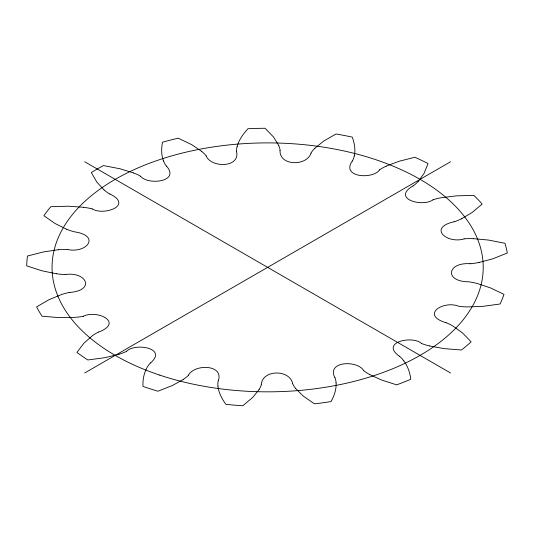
<?xml version="1.0" encoding="UTF-8"?>
<svg xmlns="http://www.w3.org/2000/svg" width="534" height="534" viewBox="0 0 534 534"><rect width="100%" height="100%" fill="white"/><g stroke="black" fill="none" stroke-linecap="round" stroke-linejoin="round"><path stroke-width="0.8" d="M280.003 150.621C279.556 166.161 306.763 166.328 311.068 153.125M261.293 384.266C262.755 369.408 289.588 369.381 292.625 383.432M354.296 155.935C355.677 149.647 354.469 143.072 352.26 137.118A240.947 139.107 0 0 0 336.053 133.981L323.671 141.109L314.786 148.292M237.103 146.496C238.958 139.688 243.29 133.867 247.976 128.721A240.947 139.107 0 0 1 265.051 128.267L273.582 137.071L278.721 145.382M218.319 380.809C224.08 364.195 194.369 363.948 188.575 375.055M259.177 389.419L252.729 397.416L242.83 405.733A240.947 139.107 0 0 1 225.902 404.371C222.011 398.951 218.64 392.824 217.912 386.095M352.213 161.088C340.852 177.381 372.585 179.664 379.614 169.899M418.162 181.533L424.063 173.39L428.041 163.564A240.947 139.107 0 0 0 414.891 157.256L398.885 161.321L386.109 166.167M150.668 362.86C167.796 347.881 134.915 342.674 126.538 351.292M183.382 379.414L172.362 385.528L157.93 391.222A240.947 139.107 0 0 1 142.992 386.416C142.685 379.988 143.806 373.359 146.983 367.706A42.426 24.491 0 0 1 150.568 362.833M413.002 185.905C391.168 198.728 422.501 207.466 433.041 199.836M84.706 372.979L450.562 161.755M461.703 218.726L472.303 212.365L482.155 204.028A240.947 139.107 0 0 0 473.838 195.404L456.376 195.858L441.431 197.707A42.426 24.491 0 0 0 432.987 199.783M98.817 332.021C123.935 322.296 96.961 309.56 83.551 316.195M118.962 354.276L104.864 357.68L87.843 359.976A240.947 139.107 0 0 1 76.923 352.38L83.958 343.142L92.349 335.766A42.426 24.491 0 0 1 98.743 331.968M454.154 221.723C427.567 227.731 447.078 244.111 464.119 238.892M479.031 262.481L492.895 258.763L507.3 253.043A240.947 139.107 0 0 0 504.937 243.27L488.37 240.046L473.278 238.658M69.76 292.445C95.619 290.376 86.528 271.506 65.428 274.509M58.279 249.738L43.468 251.928L27.488 256.013A240.947 139.107 0 0 0 26.7 265.872L41.959 270.798L56.357 273.768M470.114 263.703C447.098 262.181 444.014 281.612 468.665 281.798A42.426 24.491 0 0 1 477.316 283.527L490.559 287.933L503.989 294.394A240.947 139.107 0 0 1 500.078 304L483.063 306.322L467.811 306.903A42.426 24.491 0 0 1 458.706 306.249C443.614 300.095 419.944 314.86 446.064 322.75M67.431 249.485C86.488 253.717 101.12 235.874 74.613 231.856A42.426 24.491 0 0 1 66.663 229.233M83.444 207.265L68.265 206.217L50.81 206.698A240.947 139.107 0 0 0 43.901 215.723L55.049 223.499L66.617 229.266M429.556 345.985L444.141 348.622L461.456 350.004A240.947 139.107 0 0 0 471.121 341.86L462.638 333.036L453.099 326.141A42.426 24.491 0 0 0 446.13 322.696M92.142 208.934C104.01 216.096 133.54 205.356 109.87 193.996M133.487 172.909L119.99 168.764L103.409 165.573A240.947 139.107 0 0 0 91.321 172.549L96.848 182.127L104.03 189.917M421.54 343.415C412.248 335.205 379.787 342.334 399.359 356.225M369.428 374.447L381.383 379.948L396.662 384.847A240.947 139.107 0 0 0 410.766 379.267C410.032 372.685 407.782 366.19 403.804 360.851M84.706 161.755L450.562 372.979M140.549 176.28C148.218 185.578 180.592 181.68 166.428 166.047M201.645 151.309L191.653 144.634L178.189 138.199A240.947 139.107 0 0 0 162.55 142.184C161.255 148.392 161.215 155.047 163.531 161.028M363.561 370.382C357.146 360.023 326.361 361.071 334.865 377.698M295.556 388.445L303.252 396.068L314.446 403.824A240.947 139.107 0 0 0 331.08 401.568C334.151 395.881 336.48 389.493 336.113 382.938M206.124 155.928C211.144 167.903 239.839 168.063 236.655 151.783M369.481 374.414A42.426 24.491 0 0 1 363.474 370.416M334.978 377.685A42.426 24.491 0 0 1 336.04 382.938M295.622 388.425A42.426 24.491 0 0 1 292.519 383.445M261.406 384.28A42.426 24.491 0 0 1 259.11 389.399M217.985 386.089A42.426 24.491 0 0 1 218.206 380.795M188.676 375.082A42.426 24.491 0 0 1 183.329 379.38M126.605 351.345A42.426 24.491 0 0 1 118.928 354.236M83.584 316.262A42.426 24.491 0 0 1 74.62 317.356L59.347 317.637L42.039 316.221A240.947 139.107 0 0 1 36.606 306.87L48.948 299.721L61.383 294.588A42.426 24.491 0 0 1 69.727 292.385M65.422 274.569A42.426 24.491 0 0 1 56.377 273.722M58.293 249.778A42.426 24.491 0 0 1 67.438 249.418M83.431 207.305A42.426 24.491 0 0 1 92.188 208.874M109.79 194.042A42.426 24.491 0 0 1 104.09 189.897M133.447 172.943A42.426 24.491 0 0 1 140.629 176.233M166.328 166.074A42.426 24.491 0 0 1 163.604 161.014M201.585 151.336A42.426 24.491 0 0 1 206.224 155.901M236.549 151.783A42.426 24.491 0 0 1 237.176 146.503M278.648 145.395A42.426 24.491 0 0 1 280.116 150.621M310.962 153.104A42.426 24.491 0 0 1 314.853 148.312M354.222 155.928A42.426 24.491 0 0 1 352.32 161.108M379.534 169.859A42.426 24.491 0 0 1 386.155 166.201M418.095 181.513A42.426 24.491 0 0 1 413.089 185.945M461.656 218.693A42.426 24.491 0 0 1 454.207 221.777M464.106 238.832A42.426 24.491 0 0 1 473.271 238.705M479.005 262.441A42.426 24.491 0 0 1 470.134 263.769M429.583 345.945A42.426 24.491 0 0 1 421.48 343.469M399.452 356.185A42.426 24.491 0 0 1 403.737 360.864M159.84 375.155A215.582 124.469 0 0 0 483.217 267.367A215.582 124.469 0 0 0 159.84 159.573A215.582 124.469 0 0 0 159.84 375.155"/></g></svg>
